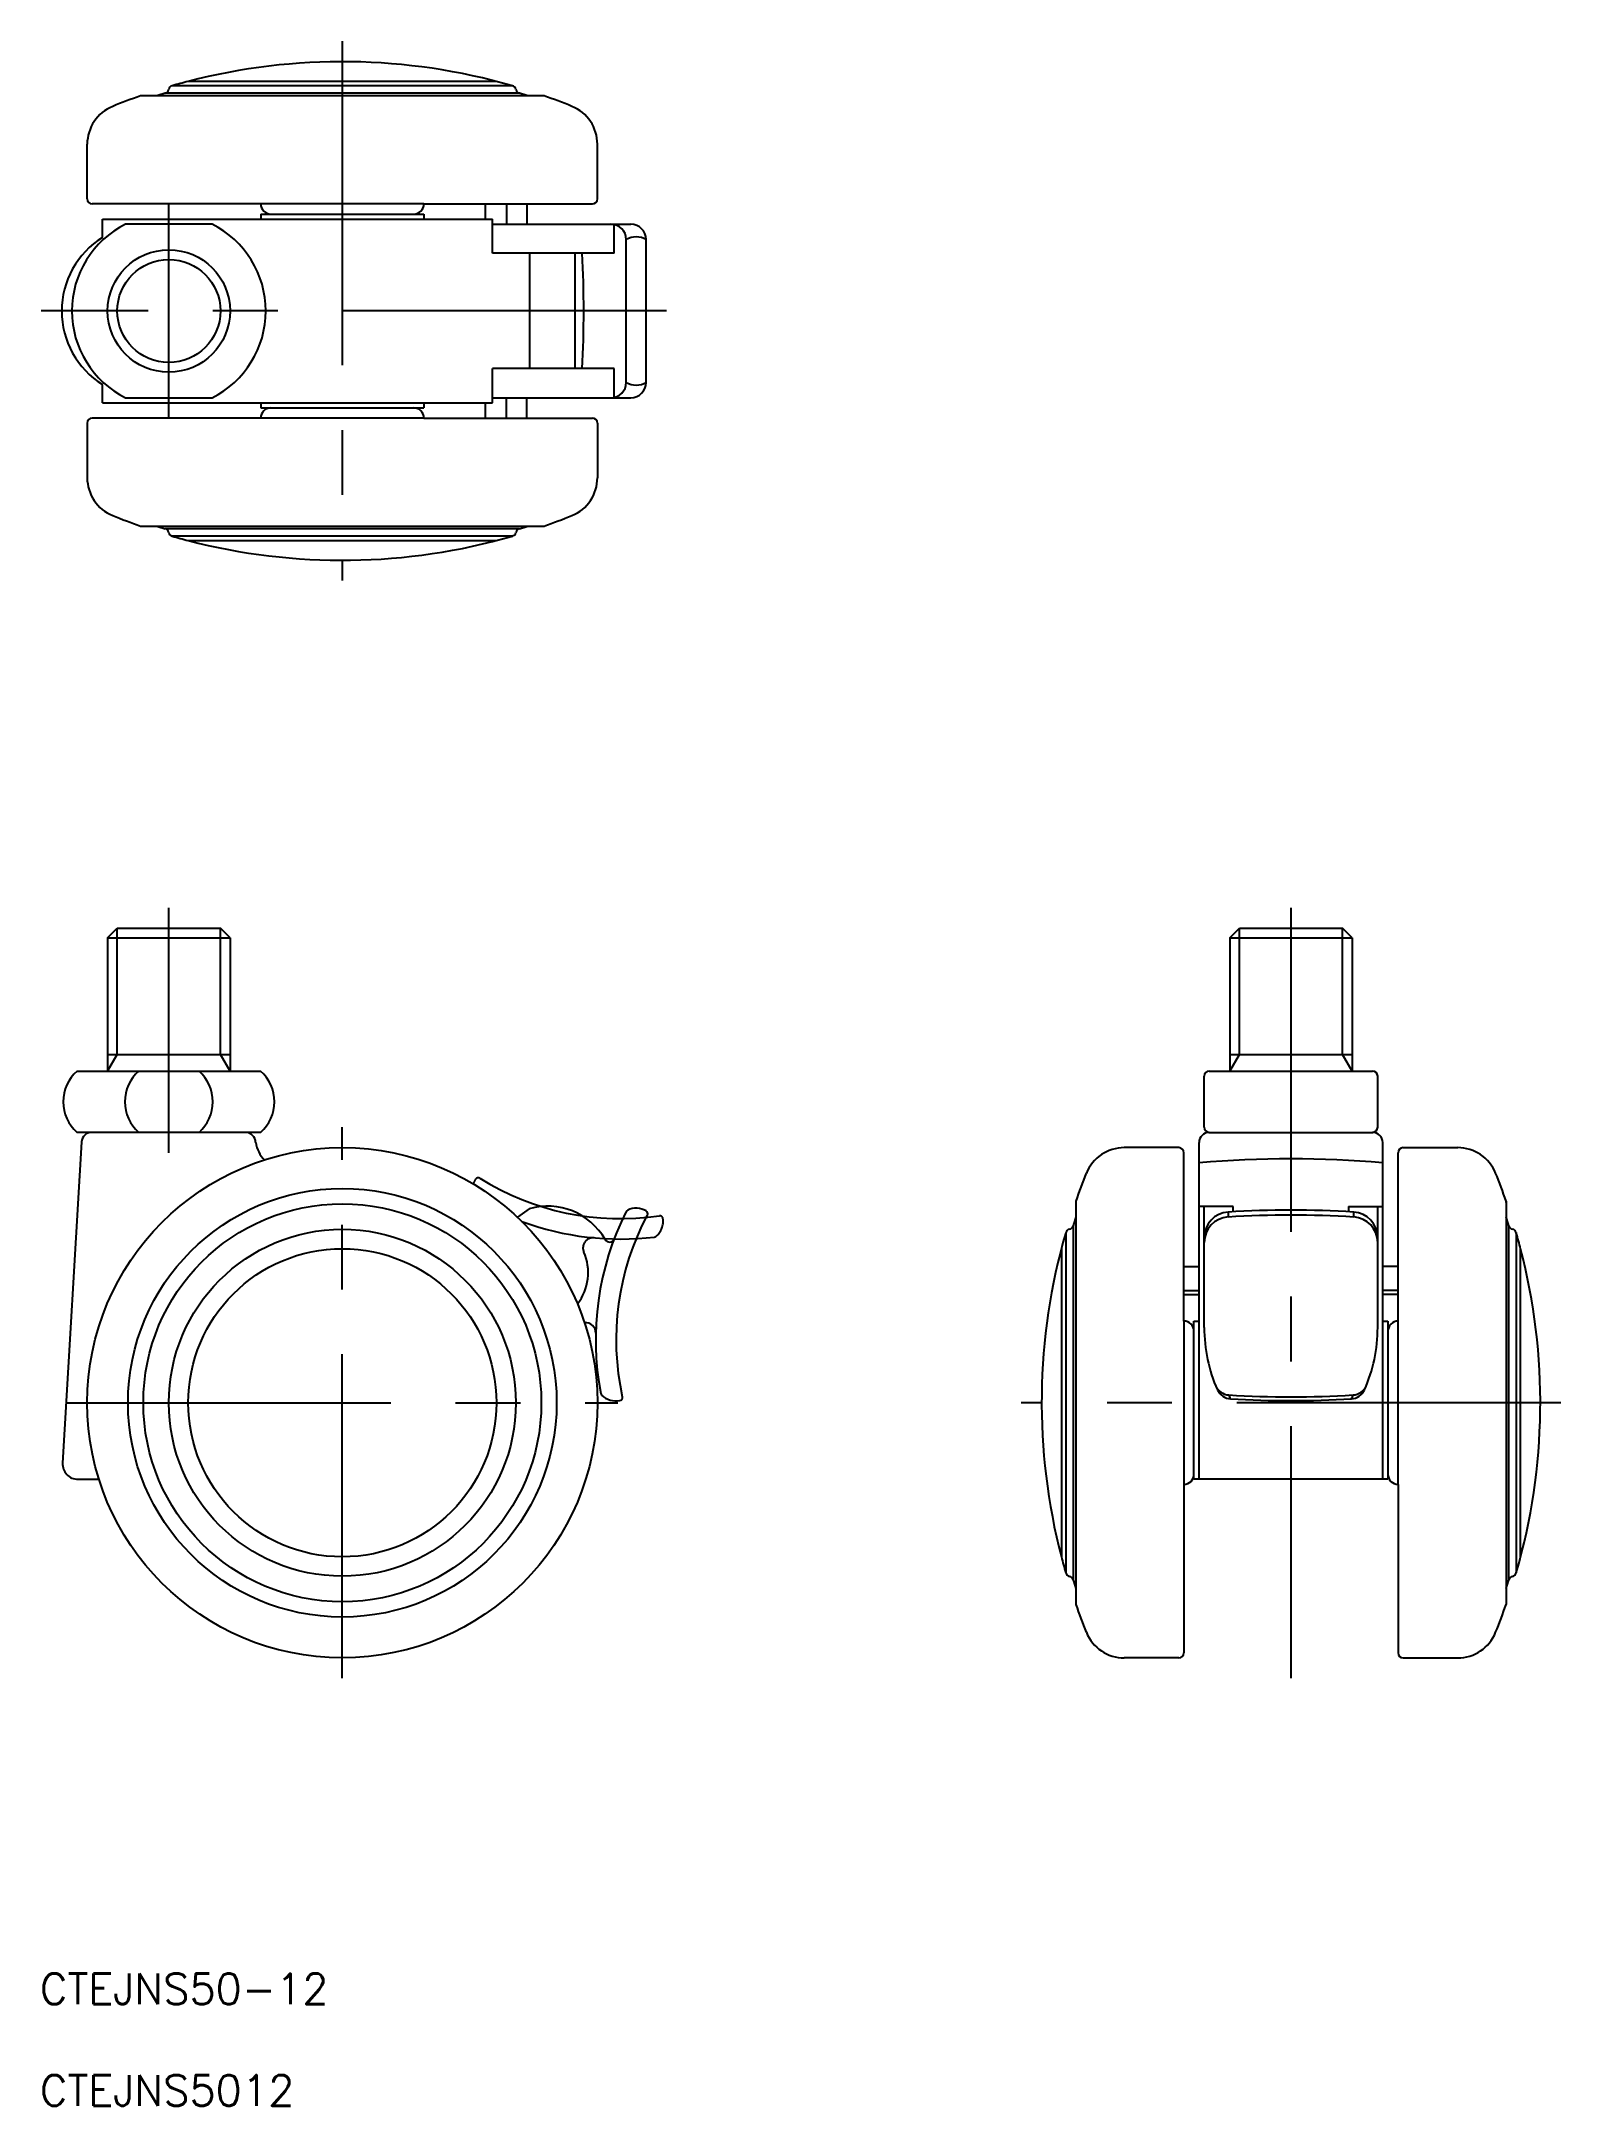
# Model space of a CAD drawing. Extents: x -30 to 119, y -69 to 133.
import ezdxf

# ---------------------------------------------------------------- set-up
doc = ezdxf.new("R2010")
doc.units = 0
doc.linetypes.add('CENTER', pattern=[50.8, 31.75, -6.35, 6.35, -6.35])
doc.linetypes.add('PHANTOM', pattern=[63.5, 31.75, -6.35, 6.35, -6.35, 6.35, -6.35])
doc.layers.get('0').update_dxf_attribs({"linetype": 'CONTINUOUS'})
doc.layers.add('CENTER', color=1, linetype='CENTER')
doc.styles.get("Standard").update_dxf_attribs({"font": 'txt.shx', "height": 3, "bigfont": 'bigfont.shx'})

msp = doc.modelspace()

# ---------------------------------------------------------------- linework, layer by layer
at = {"color": 7, "linetype": 'CONTINUOUS'}
for p, q in [((15.1, 129.5), (-15.1, 129.5)), ((19.77, 128.08), (-19.77, 128.08)), ((17.35, 128.34), (-17.35, 128.34)), ((16.67, 129.07), (-16.67, 129.07)), ((-25, 118), (-25, 123.34)), ((25, 118), (25, 123.34)), ((-8, 117.5), (-24.5, 117.5)), ((8, 117.5), (-8, 117.5)), ((8, 117.5), (24.5, 117.5)), ((13.99, 117.5), (13.99, 116)), ((16.1, 117.5), (16.1, 115.5)), ((18.08, 117.5), (18.08, 115.5)), ((-23.5, 116), (14.72, 116)), ((-23.5, 114.21), (-23.5, 116)), ((-12.76, 115.5), (-21.24, 115.5)), ((-8, 116.5), (8, 116.5)), ((-8, 116.5), (-8, 116)), ((8, 116.5), (8, 116)), ((14.72, 112.65), (14.72, 116)), ((14.72, 115.5), (28.27, 115.5)), ((26.64, 112.65), (26.64, 115.5)), ((27.82, 100), (27.82, 114)), ((29.77, 100), (29.77, 114)), ((26.64, 112.65), (14.72, 112.65)), ((18.39, 101.35), (18.39, 112.65)), ((22.78, 112.65), (22.78, 101.35)), ((26.64, 101.35), (14.72, 101.35)), ((14.72, 98), (14.72, 101.35)), ((26.64, 98.5), (26.64, 101.35)), ((-23.5, 98), (-23.5, 99.79)), ((-23.5, 98), (14.72, 98)), ((-21.24, 98.5), (-12.76, 98.5)), ((-8, 98), (-8, 97.5)), ((-8, 97.5), (8, 97.5)), ((8, 98), (8, 97.5)), ((13.99, 98), (13.99, 96.5)), ((14.72, 98.5), (28.27, 98.5)), ((16.1, 96.5), (16.1, 98.5)), ((18.08, 96.5), (18.08, 98.5)), ((-25, 96), (-25, 90.66)), ((-8, 96.5), (-24.5, 96.5)), ((8, 96.5), (-8, 96.5)), ((8, 96.5), (24.5, 96.5)), ((25, 96), (25, 90.66)), ((-19.77, 85.92), (19.77, 85.92)), ((17.35, 85.66), (-17.35, 85.66)), ((16.67, 84.93), (-16.67, 84.93)), ((-15.1, 84.5), (15.1, 84.5)), ((-23, 45.55), (-22.05, 46.5)), ((-23, 45.55), (-11, 45.55)), ((-23, 45.55), (-23, 32.5)), ((-22.05, 46.5), (-11.95, 46.5)), ((-11, 45.55), (-11.95, 46.5)), ((-11, 45.55), (-11, 32.5)), ((86.96, 45.55), (87.91, 46.5)), ((86.96, 45.55), (98.96, 45.55)), ((86.96, 45.55), (86.96, 32.5)), ((87.91, 46.5), (98.02, 46.5)), ((98.96, 45.55), (98.02, 46.5)), ((98.96, 45.55), (98.96, 32.5)), ((-26, 32.5), (-8, 32.5)), ((-23, 34.14), (-11, 34.14)), ((84.96, 32.5), (100.96, 32.5)), ((86.96, 34.14), (98.96, 34.14)), ((84.46, 27), (84.46, 32)), ((101.46, 27), (101.46, 32)), ((-8, 26.5), (-26, 26.5)), ((84.96, 26.5), (100.96, 26.5)), ((-25.56, 25.56), (-27.41, -5.91)), ((81.96, 25), (76.62, 25)), ((82.46, 8), (82.46, 24.5)), ((83.96, -7.5), (83.96, 25.5)), ((101.96, -7.5), (101.96, 25.5)), ((103.46, 8), (103.46, 24.5)), ((103.96, 25), (109.31, 25)), ((18.31, 19.01), (17.16, 18.18)), ((71.88, 19.77), (71.88, -19.77)), ((87.31, 19.23), (83.96, 19.23)), ((84.46, 7.36), (84.46, 19.23)), ((87.31, 18.72), (87.31, 19.23)), ((98.61, 19.23), (101.96, 19.23)), ((98.61, 19.23), (98.61, 18.72)), ((101.46, 7.36), (101.46, 19.23)), ((114.05, 19.77), (114.05, -19.77)), ((70.89, 16.67), (70.89, -16.67)), ((71.62, 17.35), (71.62, -17.35)), ((114.31, -17.35), (114.31, 17.35)), ((115.03, 16.67), (115.03, -16.67)), ((70.46, 15.1), (70.46, -15.1)), ((115.46, -15.1), (115.46, 15.1)), ((82.46, 13.35), (83.96, 13.35)), ((103.46, 13.35), (101.96, 13.35)), ((82.46, 10.99), (83.96, 10.99)), ((82.46, 10.62), (83.96, 10.62)), ((103.46, 10.99), (101.96, 10.99)), ((103.46, 10.62), (101.96, 10.62)), ((82.46, 8), (82.46, -8)), ((83.46, -7.5), (83.46, 8)), ((83.46, 8), (83.96, 8)), ((101.96, 8), (102.46, 8)), ((102.46, 8), (102.46, -7.5)), ((103.46, -8), (103.46, 8)), ((-25.91, -7.5), (-23.85, -7.5)), ((82.46, -8), (82.46, -24.5)), ((102.46, -7.5), (83.46, -7.5)), ((103.46, -8), (103.46, -24.5)), ((81.96, -25), (76.62, -25)), ((103.96, -25), (109.31, -25))]:
    msp.add_line(p, q, dxfattribs=at)
at = {"color": 3, "linetype": 'CONTINUOUS'}
for p, q in [((-22.05, 34.14), (-22.05, 46.5)), ((-11.95, 34.14), (-11.95, 46.5)), ((87.91, 34.14), (87.91, 46.5)), ((98.02, 34.14), (98.02, 46.5)), ((-23, 32.5), (-22.05, 34.14)), ((-11, 32.5), (-11.95, 34.14)), ((86.96, 32.5), (87.91, 34.14)), ((98.96, 32.5), (98.02, 34.14))]:
    msp.add_line(p, q, dxfattribs=at)
at = {"color": 7, "linetype": 'CONTINUOUS'}
for centre, radius in [((-17, 107), 6), ((0, 0), 25), ((0, 0), 21), ((0, 0), 19.5), ((0, 0), 17), ((0, 0), 15.1)]:
    msp.add_circle(centre, radius, dxfattribs=at)
at = {"color": 3, "linetype": 'CONTINUOUS'}
msp.add_circle((-17, 107), 5.05, dxfattribs=at)
at = {"color": 7, "linetype": 'CONTINUOUS'}
for centre, radius, start, end in [((0, 71.43), 60, 104.5762, 106.1273), ((0, 71.43), 60, 73.8727, 104.5762), ((0, 71.43), 60, 109.2343, 112.0243), ((0, 71.43), 59.5, 106.9578, 107.8029), ((-17.5, 128.82), 0.5, 286.9578, 346.5434), ((-16.53, 128.59), 0.5, 106.1273, 166.5434), ((16.53, 128.59), 0.5, 13.4566, 73.8727), ((17.5, 128.82), 0.5, 193.4566, 253.0422), ((0, 71.43), 59.5, 72.1971, 73.0422), ((0, 71.43), 60, 67.9757, 70.7657), ((-21, 123.34), 4, 112.0243, 180), ((21, 123.34), 4, 0, 67.9757), ((-24.5, 118), 0.5, 180, 270), ((-7, 117.5), 1, 180, 270), ((7, 117.5), 1, 270, 360), ((24.5, 118), 0.5, 270, 360), ((-17, 107), 9.5, 116.5254, 243.4746), ((-17, 107), 9.5, 296.5254, 63.4746), ((26.32, 114), 1.5, 0, 90), ((28.27, 114), 1.5, 0, 90), ((-19, 107), 8.5, 121.9657, 238.0343), ((28.8, 112.26), 2, 60.7128, 119.2872), ((-76.34, 107), 100, 356.7611, 3.2389), ((26.32, 100), 1.5, 270, 360), ((28.8, 101.74), 2, 240.7128, 299.2872), ((28.27, 100), 1.5, 270, 360), ((-7, 96.5), 1, 90, 180), ((7, 96.5), 1, 0, 90), ((-24.5, 96), 0.5, 90, 180), ((24.5, 96), 0.5, 0, 90), ((-21, 90.66), 4, 180, 247.9757), ((21, 90.66), 4, 292.0243, 360), ((0, 142.57), 60, 247.9757, 250.7657), ((0, 142.57), 59.5, 252.1971, 253.0422), ((-17.5, 85.18), 0.5, 13.4566, 73.0422), ((-16.53, 85.41), 0.5, 193.4566, 253.8727), ((16.53, 85.41), 0.5, 286.1273, 346.5434), ((17.5, 85.18), 0.5, 106.9578, 166.5434), ((0, 142.57), 59.5, 286.9578, 287.8029), ((0, 142.57), 60, 289.2343, 292.0243), ((0, 142.57), 60, 253.8727, 255.4238), ((0, 142.57), 60, 255.4238, 286.1273), ((-23.35, 29.5), 4, 131.4096, 228.5904), ((-17.31, 29.5), 4, 131.4096, 228.5904), ((-16.69, 29.5), 4, 311.4096, 48.5904), ((-10.65, 29.5), 4, 311.4096, 48.5904), ((84.96, 32), 0.5, 90, 180), ((100.96, 32), 0.5, 0, 90), ((-24.56, 25.5), 1, 90, 176.6335), ((-9.5, 25.5), 1, 0, 90), ((84.96, 25.5), 1, 90, 180), ((84.96, 27), 0.5, 180, 270), ((100.96, 27), 0.5, 270, 360), ((100.96, 25.5), 1, 0, 90), ((-5.5, 25.92), 3, 188.0251, 224.8294), ((76.62, 21), 4, 90, 157.9757), ((81.96, 24.5), 0.5, 0, 90), ((103.96, 24.5), 0.5, 90, 180), ((109.31, 21), 4, 22.0243, 90), ((128.53, 0), 60, 157.9757, 160.7657), ((92.96, -76.09), 100, 84.8364, 95.1636), ((57.4, 0), 60, 19.2343, 22.0243), ((20.11, 12.77), 6.5, 29.886, 106.0517), ((52.83, 6.16), 28, 153.3059, 190.806), ((52.83, 6.16), 26, 151.932, 192.3961), ((28.09, 18.6), 0.3, 114.4159, 153.3059), ((28.79, 17.06), 2, 60.4615, 114.4159), ((29.63, 18.53), 0.3, 331.932, 60.4615), ((86.96, 16.19), 2.5, 93.5281, 180), ((88.8, 18.45), 2, 173.061, 186.939), ((92.96, -81.12), 100, 86.4719, 93.5281), ((92.96, -81.61), 100, 86.4719, 93.5281), ((98.96, 16.19), 2.5, 0, 86.4719), ((97.13, 18.45), 2, 353.061, 6.939), ((113.86, 19.7), 0.2, 340.7657, 19.2343), ((128.53, 0), 60, 163.8727, 194.5762), ((71.38, 16.53), 0.5, 103.4566, 163.8727), ((71.14, 17.5), 0.5, 283.4566, 343.0422), ((128.53, 0), 59.5, 162.1971, 163.0422), ((86.96, 15.71), 2.5, 93.5281, 180), ((98.96, 15.71), 2.5, 0, 86.4719), ((57.4, 0), 59.5, 16.9578, 17.8029), ((114.79, 17.5), 0.5, 196.9578, 256.5434), ((114.55, 16.53), 0.5, 16.1273, 76.5434), ((57.4, 0), 60, 14.5762, 16.1273), ((26.18, 16.25), 0.5, 209.886, 339.256), ((57.4, 0), 60, 343.8727, 14.5762), ((23.84, 6.84), 1, 358.6522, 95.7921), ((82.46, 7), 1, 0, 90), ((99.46, 7.36), 15, 180, 203.9401), ((86.46, 7.36), 15, 336.0599, 0), ((103.46, 7), 1, 90, 180), ((25.62, 0.97), 0.3, 190.806, 225.6023), ((26.81, 2.18), 2, 225.6023, 281.2816), ((27.15, 0.51), 0.3, 281.2816, 12.3961), ((86.97, 2.26), 1.5, 202.1997, 266.5082), ((87.13, 1.88), 1.5, 203.9401, 266.6018), ((92.96, 100.58), 100, 266.5082, 273.4918), ((88.78, 1.36), 2, 197.4756, 209.2756), ((92.96, 100.21), 100, 266.6018, 273.3982), ((98.8, 1.88), 1.5, 273.3982, 336.0599), ((97.15, 1.36), 2, 330.7244, 342.5244), ((98.96, 2.26), 1.5, 273.4918, 337.8003), ((-25.91, -6), 1.5, 176.6335, 270), ((82.46, -7), 1, 270, 0), ((103.46, -7), 1, 180, 270), ((128.53, 0), 60, 194.5762, 196.1273), ((71.38, -16.53), 0.5, 196.1273, 256.5434), ((71.14, -17.5), 0.5, 16.9578, 76.5434), ((128.53, 0), 59.5, 196.9578, 197.8029), ((57.4, 0), 59.5, 342.1971, 343.0422), ((114.79, -17.5), 0.5, 103.4566, 163.0422), ((114.55, -16.53), 0.5, 283.4566, 343.8727), ((128.53, 0), 60, 199.2343, 202.0243), ((57.4, 0), 60, 337.9757, 340.7657), ((76.62, -21), 4, 202.0243, 270), ((109.31, -21), 4, 270, 337.9757), ((81.96, -24.5), 0.5, 270, 0), ((103.96, -24.5), 0.5, 180, 270)]:
    msp.add_arc(centre, radius, start, end, dxfattribs=at)
at = {"color": 3, "linetype": 'PHANTOM'}
for centre, radius, start, end in [((14.73, 20.82), 2, 146.4615, 161.4459), ((13.32, 21.75), 0.3, 57.932, 146.4615), ((27.28, 44.04), 26, 237.932, 278.3961), ((31.12, 18.02), 0.3, 7.2816, 98.3961), ((27.28, 44.04), 28, 249.725, 276.806), ((30.56, 16.54), 0.3, 276.806, 311.6023), ((29.44, 17.81), 2, 311.6023, 7.2816), ((19.09, 12.75), 5, 322.3184, 23.7808), ((24.58, 15.17), 1, 84.6522, 203.7808)]:
    msp.add_arc(centre, radius, start, end, dxfattribs=at)
at = {"layer": 'CENTER', "color": 1, "linetype": 'CENTER'}
for p, q in [((0, 133.43), (0, 80.57)), ((-17, 96.5), (-17, 117.5)), ((31.77, 107), (-29.5, 107)), ((-17, 24.5), (-17, 48.5)), ((92.96, 48.5), (92.96, -27)), ((0, -27), (0, 27)), ((-27, 0), (27, 0)), ((119.4, 0), (66.53, 0))]:
    msp.add_line(p, q, dxfattribs=at)

# ---------------------------------------------------------------- texts
at = {"color": 7, "linetype": 'CONTINUOUS'}
for s, p in [('CTEJNS50-12', (-29.64, -58.94)), ('CTEJNS5012', (-29.64, -68.89))]:
    msp.add_text(s, height=3, dxfattribs=at).set_placement(p)

doc.saveas('drawing.dxf')
